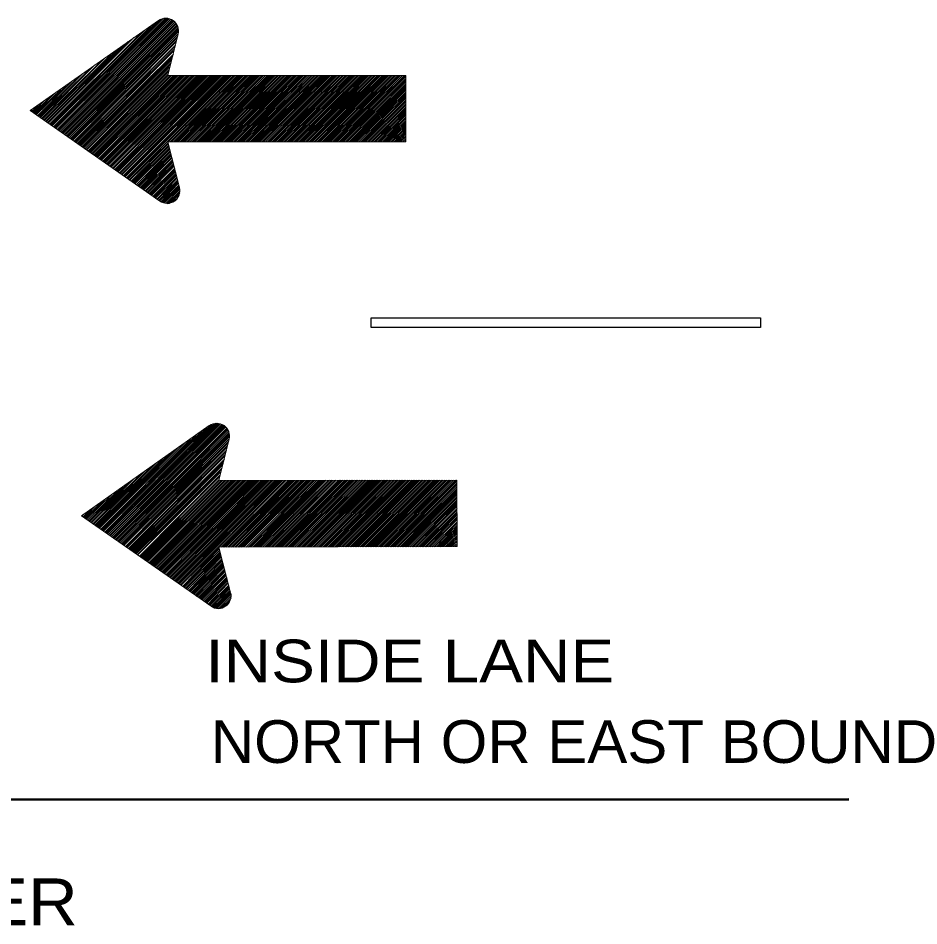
# Model space of a CAD drawing. Extents: x -364 to 1202, y -163 to 406.
# Drawn here: x -16 to 112.8, y 133.3 to 263.1 of the extents above; entities that cross this region are included whole.
import ezdxf
from ezdxf.enums import TextEntityAlignment as Align

# ---------------------------------------------------------------- set-up
doc = ezdxf.new("R2010")
doc.units = 0
doc.header["$LTSCALE"] = 1.8
doc.layers.add('1', color=7, linetype='Continuous', lineweight=13)
doc.layers.add('2', color=7, linetype='Continuous', lineweight=13)

msp = doc.modelspace()

# ---------------------------------------------------------------- linework, layer by layer
at = {"layer": '1', "lineweight": 53}
msp.add_line((-301.351, 151.181), (102.735, 151.461), dxfattribs=at)
at = {"layer": '1', "lineweight": 25}
msp.add_lwpolyline([(34.451, 220.244), (90.103, 220.244), (90.103, 218.854), (34.451, 218.854)], close=True, dxfattribs=at)
at = {"layer": '2'}
for p, q in [((-14.269, 249.892), (4.052, 262.738)), ((-11.096, 247.719), (3.779, 262.52)), ((-10.924, 247.547), (4.382, 262.913)), ((-10.758, 247.498), (4.718, 263.021)), ((-10.642, 247.383), (5.044, 263.074)), ((-10.54, 247.34), (5.273, 263.074)), ((-10.369, 247.214), (5.445, 263.021)), ((-10.26, 247.055), (5.658, 263.021)), ((-10.133, 246.999), (5.828, 262.913)), ((-9.986, 246.883), (6, 262.853)), ((-9.806, 246.776), (6.158, 262.805)), ((-9.702, 246.662), (6.271, 262.637)), ((-9.53, 246.662), (6.394, 262.52)), ((-9.368, 246.503), (6.555, 262.353)), ((-9.194, 246.446), (6.604, 262.242)), ((-9.084, 246.275), (6.713, 262.127)), ((-11.482, 247.996), (1.38, 260.8)), ((-11.37, 247.83), (2.157, 261.408)), ((-11.25, 247.776), (2.985, 261.956)), ((-8.975, 246.163), (6.78, 261.956)), ((-8.87, 246.107), (6.885, 261.742)), ((-8.697, 245.99), (6.885, 261.58)), ((-8.525, 245.881), (6.885, 261.362)), ((-8.413, 245.77), (6.885, 261.129)), ((-8.254, 245.711), (6.885, 260.85)), ((-11.813, 248.168), (-0.292, 259.735)), ((-11.653, 248.11), (0.543, 260.294)), ((-8.142, 245.664), (6.837, 260.518)), ((-7.976, 245.485), (6.713, 260.242)), ((-7.859, 245.383), (6.662, 259.898)), ((-7.697, 245.326), (6.555, 259.624)), ((-12.081, 248.325), (-1.856, 258.576)), ((-11.979, 248.277), (-1.075, 259.135)), ((-7.519, 245.217), (6.495, 259.24)), ((-7.415, 245.11), (6.394, 259.024)), ((-7.306, 244.99), (6.329, 258.628)), ((-7.131, 244.939), (6.217, 258.344)), ((-12.316, 248.563), (-3.519, 257.459)), ((-12.209, 248.44), (-2.686, 257.954)), ((-7.03, 244.831), (6.217, 257.954)), ((-6.859, 244.72), (6.11, 257.673)), ((-6.749, 244.599), (6, 257.348)), ((-6.644, 244.49), (5.932, 257.075)), ((-12.815, 248.883), (-5.855, 255.733)), ((-12.588, 248.769), (-5.083, 256.342)), ((-12.478, 248.668), (-4.246, 256.851)), ((-6.416, 244.436), (5.828, 256.677)), ((-6.297, 244.327), (5.729, 256.393)), ((-6.189, 244.263), (5.658, 256.067)), ((-5.968, 244.105), (5.602, 255.733)), ((-13.043, 249.054), (-7.519, 254.567)), ((-12.872, 249.007), (-6.749, 255.17)), ((-5.855, 244.043), (5.557, 255.454)), ((-5.743, 243.936), (5.445, 255.066)), ((-5.634, 243.833), (5.445, 254.899)), ((-5.465, 243.72), (5.729, 254.899)), ((-5.298, 243.661), (5.932, 254.899)), ((-5.196, 243.548), (6.217, 254.899)), ((-5.083, 243.437), (6.394, 254.899)), ((-4.911, 243.377), (6.662, 254.899)), ((-4.804, 243.266), (6.885, 254.899)), ((-4.632, 243.163), (7.159, 254.899)), ((-4.461, 243.039), (7.396, 254.899)), ((-4.349, 242.927), (7.663, 254.899)), ((-4.177, 242.88), (7.828, 254.899)), ((-4.076, 242.766), (8.105, 254.899)), ((-3.905, 242.644), (8.34, 254.899)), ((-3.802, 242.541), (8.555, 254.899)), ((-3.631, 242.436), (8.839, 254.899)), ((-3.519, 242.375), (9.055, 254.899)), ((-3.348, 242.27), (9.282, 254.899)), ((-3.24, 242.153), (9.556, 254.899)), ((-3.075, 242.097), (9.777, 254.899)), ((-2.906, 241.988), (10.002, 254.899)), ((-2.792, 241.883), (10.283, 254.899)), ((-2.686, 241.772), (10.504, 254.899)), ((-2.512, 241.646), (10.729, 254.899)), ((-2.347, 241.602), (10.955, 254.899)), ((-2.187, 241.434), (11.168, 254.899)), ((-2.076, 241.324), (11.442, 254.899)), ((-1.955, 241.258), (11.68, 254.899)), ((-1.856, 241.208), (11.952, 254.899)), ((-1.685, 241.091), (12.164, 254.899)), ((-1.515, 240.99), (12.396, 254.899)), ((-1.402, 240.88), (12.62, 254.899)), ((-1.232, 240.765), (12.896, 254.899)), ((-1.126, 240.708), (13.12, 254.899)), ((-0.958, 240.596), (13.39, 254.899)), ((-0.791, 240.49), (13.618, 254.899)), ((-0.682, 240.379), (13.841, 254.899)), ((-0.522, 240.262), (14.068, 254.899)), ((-0.398, 240.21), (14.285, 254.899)), ((-0.292, 240.093), (14.506, 254.899)), ((-0.125, 239.98), (14.787, 254.899)), ((5.445, 245.383), (15.006, 254.899)), ((5.729, 245.383), (15.289, 254.899)), ((5.932, 245.383), (15.504, 254.899)), ((6.217, 245.383), (15.741, 254.899)), ((6.394, 245.383), (15.961, 254.899)), ((6.662, 245.383), (16.231, 254.899)), ((6.885, 245.383), (16.515, 254.899)), ((7.159, 245.383), (16.681, 254.899)), ((7.396, 245.383), (16.9, 254.899)), ((7.663, 245.383), (17.185, 254.899)), ((7.828, 245.383), (17.407, 254.899)), ((8.105, 245.383), (17.627, 254.899)), ((8.276, 245.383), (17.906, 254.899)), ((8.555, 245.383), (18.119, 254.899)), ((8.839, 245.383), (18.345, 254.899)), ((8.999, 245.383), (18.573, 254.899)), ((9.282, 245.383), (18.846, 254.899)), ((9.556, 245.383), (19.076, 254.899)), ((9.777, 245.383), (19.353, 254.899)), ((10.002, 245.383), (19.638, 254.899)), ((10.283, 245.383), (19.853, 254.899)), ((10.504, 245.383), (20.071, 254.899)), ((10.729, 245.383), (20.299, 254.899)), ((10.955, 245.383), (20.514, 254.899)), ((11.168, 245.383), (20.747, 254.899)), ((11.398, 245.383), (21.029, 254.899)), ((11.68, 245.383), (21.236, 254.899)), ((11.952, 245.383), (21.52, 254.899)), ((12.164, 245.383), (21.689, 254.899)), ((12.396, 245.383), (21.97, 254.899)), ((12.62, 245.383), (22.187, 254.899)), ((12.896, 245.383), (22.47, 254.899)), ((13.12, 245.383), (22.698, 254.899)), ((13.39, 245.383), (22.912, 254.899)), ((13.618, 245.383), (23.125, 254.899)), ((13.841, 245.383), (23.408, 254.899)), ((14.068, 245.383), (23.644, 254.899)), ((14.285, 245.383), (23.852, 254.899)), ((14.506, 245.383), (24.136, 254.899)), ((14.787, 245.383), (24.362, 254.899)), ((15.006, 245.383), (24.583, 254.899)), ((15.289, 245.383), (24.803, 254.899)), ((15.504, 245.383), (25.074, 254.899)), ((15.741, 245.383), (25.311, 254.899)), ((15.961, 245.383), (25.585, 254.899)), ((16.231, 245.383), (25.87, 254.899)), ((16.515, 245.383), (26.031, 254.899)), ((16.681, 245.383), (26.307, 254.899)), ((16.9, 245.383), (26.466, 254.899)), ((17.185, 245.383), (26.745, 254.899)), ((17.407, 245.383), (26.976, 254.899)), ((17.627, 245.383), (27.257, 254.899)), ((17.906, 245.383), (27.472, 254.899)), ((18.119, 245.383), (27.703, 254.899)), ((18.345, 245.383), (27.921, 254.899)), ((18.573, 245.383), (28.199, 254.899)), ((18.846, 245.383), (28.42, 254.899)), ((19.076, 245.383), (28.649, 254.899)), ((19.353, 245.383), (28.932, 254.899)), ((19.638, 245.383), (29.146, 254.899)), ((19.853, 245.383), (29.375, 254.899)), ((20.015, 245.383), (29.588, 254.899)), ((20.299, 245.383), (29.873, 254.899)), ((20.514, 245.383), (30.089, 254.899)), ((20.747, 245.383), (30.374, 254.899)), ((21.029, 245.383), (30.531, 254.899)), ((21.236, 245.383), (30.81, 254.899)), ((21.46, 245.383), (31.041, 254.899)), ((21.689, 245.383), (31.314, 254.899)), ((21.97, 245.383), (31.538, 254.899)), ((22.187, 245.383), (31.759, 254.899)), ((22.47, 245.383), (31.988, 254.899)), ((22.627, 245.383), (32.203, 254.899)), ((22.912, 245.383), (32.487, 254.899)), ((23.125, 245.383), (32.711, 254.899)), ((23.408, 245.383), (32.995, 254.899)), ((23.644, 245.383), (33.214, 254.899)), ((23.852, 245.383), (33.486, 254.899)), ((24.136, 245.383), (33.694, 254.899)), ((24.362, 245.383), (33.93, 254.899)), ((24.583, 245.383), (34.152, 254.899)), ((24.803, 245.383), (34.425, 254.899)), ((25.074, 245.383), (34.604, 254.899)), ((25.311, 245.383), (34.879, 254.899)), ((25.585, 245.383), (35.09, 254.899)), ((25.807, 245.383), (35.374, 254.899)), ((26.031, 245.383), (35.545, 254.899)), ((26.307, 245.383), (35.817, 254.899)), ((26.466, 245.383), (36.103, 254.899)), ((26.745, 245.383), (36.271, 254.899)), ((26.976, 245.383), (36.536, 254.899)), ((27.19, 245.383), (36.767, 254.899)), ((27.472, 245.383), (36.995, 254.899)), ((27.703, 245.383), (37.267, 254.899)), ((27.921, 245.383), (37.49, 254.899)), ((28.199, 245.383), (37.763, 254.899)), ((28.42, 245.383), (37.999, 254.899)), ((28.649, 245.383), (38.276, 254.899)), ((28.932, 245.383), (38.433, 254.899)), ((29.146, 245.383), (38.66, 254.899)), ((29.375, 245.383), (38.944, 254.899)), ((29.588, 245.383), (39.219, 254.899)), ((29.873, 245.383), (39.442, 254.899)), ((30.089, 245.383), (39.442, 254.724)), ((30.313, 245.383), (39.442, 254.452)), ((-13.368, 249.286), (-9.084, 253.459)), ((-13.201, 249.162), (-8.305, 254.012)), ((30.531, 245.383), (39.442, 254.226)), ((30.81, 245.383), (39.442, 253.957)), ((31.041, 245.383), (39.442, 253.67)), ((31.314, 245.383), (39.442, 253.501)), ((31.538, 245.383), (39.442, 253.284)), ((31.759, 245.383), (39.442, 253.004)), ((-13.755, 249.565), (-11.527, 251.723)), ((-13.651, 249.436), (-10.758, 252.347)), ((-13.541, 249.393), (-9.917, 252.898)), ((31.988, 245.383), (39.442, 252.783)), ((32.203, 245.383), (39.442, 252.5)), ((32.431, 245.383), (39.442, 252.276)), ((32.711, 245.383), (39.442, 252.006)), ((32.995, 245.383), (39.442, 251.788)), ((-14.037, 249.72), (-13.145, 250.618)), ((-13.878, 249.663), (-12.316, 251.227)), ((33.214, 245.383), (39.442, 251.618)), ((33.486, 245.383), (39.442, 251.341)), ((33.65, 245.383), (39.442, 251.112)), ((33.93, 245.383), (39.442, 250.828)), ((34.152, 245.383), (39.442, 250.618)), ((4.275, 236.917), (-14.269, 249.892)), ((-14.155, 249.837), (-13.982, 250.056)), ((34.425, 245.383), (39.442, 250.339)), ((34.604, 245.383), (39.442, 250.12)), ((34.879, 245.383), (39.442, 249.892)), ((35.09, 245.383), (39.442, 249.663)), ((35.374, 245.383), (39.442, 249.393)), ((35.545, 245.383), (39.442, 249.231)), ((35.817, 245.383), (39.442, 248.947)), ((36.103, 245.383), (39.442, 248.723)), ((36.271, 245.383), (39.442, 248.44)), ((36.536, 245.383), (39.442, 248.214)), ((36.767, 245.383), (39.442, 247.996)), ((36.995, 245.383), (39.442, 247.719)), ((37.267, 245.383), (39.442, 247.498)), ((37.49, 245.383), (39.442, 247.276)), ((37.763, 245.383), (39.442, 246.999)), ((37.999, 245.383), (39.442, 246.776)), ((38.217, 245.383), (39.442, 246.549)), ((-0.011, 239.932), (5.383, 245.217)), ((38.433, 245.383), (39.442, 246.275)), ((38.66, 245.383), (39.442, 246.107)), ((38.944, 245.383), (39.442, 245.822)), ((39.219, 245.383), (39.442, 245.612)), ((39.391, 245.383), (39.442, 245.383)), ((0.155, 239.76), (5.445, 245.11)), ((0.26, 239.658), (5.498, 244.882)), ((0.433, 239.595), (5.557, 244.72)), ((0.543, 239.483), (5.602, 244.49)), ((0.71, 239.425), (5.658, 244.327)), ((0.869, 239.262), (5.729, 244.105)), ((1.043, 239.15), (5.729, 243.936)), ((1.153, 239.092), (5.828, 243.72)), ((1.27, 238.982), (5.828, 243.548)), ((1.428, 238.865), (5.874, 243.377)), ((1.553, 238.822), (5.932, 243.163)), ((1.698, 238.715), (5.932, 242.997)), ((1.826, 238.65), (6.051, 242.823)), ((1.982, 238.535), (6.11, 242.644)), ((2.097, 238.367), (6.11, 242.436)), ((2.261, 238.307), (6.217, 242.27)), ((2.428, 238.204), (6.217, 242.043)), ((2.543, 238.094), (6.271, 241.883)), ((2.661, 237.977), (6.394, 241.646)), ((2.818, 237.933), (6.394, 241.49)), ((2.985, 237.869), (6.439, 241.324)), ((3.089, 237.707), (6.495, 241.091)), ((3.27, 237.599), (6.555, 240.88)), ((3.374, 237.534), (6.555, 240.708)), ((3.495, 237.425), (6.604, 240.546)), ((3.601, 237.316), (6.662, 240.314)), ((3.82, 237.203), (6.713, 240.21)), ((3.933, 237.15), (6.78, 239.932)), ((4.103, 237.044), (6.837, 239.76)), ((4.207, 236.917), (6.885, 239.595)), ((4.382, 236.816), (6.885, 239.425)), ((4.539, 236.77), (6.992, 239.199)), ((4.718, 236.705), (7.047, 239.041)), ((4.885, 236.641), (7.047, 238.822)), ((5.104, 236.59), (7.118, 238.65)), ((5.328, 236.533), (7.118, 238.367)), ((5.602, 236.59), (7.118, 238.094)), ((5.932, 236.705), (6.992, 237.813)), ((6.439, 236.975), (6.713, 237.26)), ((-3.618, 189.618), (11.652, 205.007)), ((-3.457, 189.565), (11.987, 205.112)), ((-3.342, 189.446), (12.309, 205.176)), ((-3.235, 189.402), (12.548, 205.176)), ((-3.066, 189.278), (12.71, 205.112)), ((-2.956, 189.119), (12.932, 205.112)), ((-2.836, 189.068), (13.104, 205.007)), ((-6.965, 191.95), (11.328, 204.84)), ((-3.949, 189.832), (10.261, 204.056)), ((-3.793, 189.775), (11.046, 204.611)), ((-2.682, 188.947), (13.276, 204.954)), ((-2.504, 188.854), (13.43, 204.894)), ((-2.4, 188.727), (13.547, 204.738)), ((-2.222, 188.727), (13.66, 204.616)), ((-2.069, 188.568), (13.833, 204.452)), ((-1.889, 188.505), (13.886, 204.34)), ((-1.778, 188.336), (13.995, 204.217)), ((-1.671, 188.222), (14.059, 204.063)), ((-1.565, 188.174), (14.166, 203.847)), ((-4.186, 190.06), (8.658, 202.887)), ((-4.065, 189.9), (9.432, 203.494)), ((-1.392, 188.056), (14.166, 203.672)), ((-1.218, 187.956), (14.166, 203.455)), ((-1.108, 187.846), (14.166, 203.22)), ((-0.947, 187.787), (14.166, 202.944)), ((-0.837, 187.73), (14.113, 202.624)), ((-4.677, 190.333), (6.201, 201.214)), ((-4.505, 190.233), (6.992, 201.823)), ((-4.349, 190.169), (7.818, 202.381)), ((-0.665, 187.572), (13.995, 202.34)), ((-0.554, 187.457), (13.943, 201.998)), ((-0.391, 187.4), (13.833, 201.734)), ((-0.217, 187.287), (13.776, 201.329)), ((-0.107, 187.182), (13.669, 201.114)), ((-4.911, 190.511), (4.597, 200.032)), ((-4.785, 190.401), (5.43, 200.656)), ((-0.002, 187.062), (13.605, 200.723)), ((0.174, 187.003), (13.502, 200.443)), ((0.278, 186.901), (13.502, 200.053)), ((-5.185, 190.732), (3.039, 198.925)), ((-5.015, 190.616), (3.764, 199.534)), ((0.443, 186.79), (13.39, 199.78)), ((0.562, 186.668), (13.287, 199.442)), ((0.668, 186.566), (13.216, 199.165)), ((0.886, 186.505), (13.108, 198.768)), ((-5.569, 191.056), (0.543, 197.246)), ((-5.515, 190.95), (1.433, 197.805)), ((-5.287, 190.833), (2.209, 198.427)), ((1.008, 186.391), (13.012, 198.498)), ((1.12, 186.347), (12.948, 198.162)), ((1.342, 186.181), (12.888, 197.823)), ((1.452, 186.107), (12.843, 197.55)), ((-5.905, 191.23), (-1.019, 196.085)), ((-5.748, 191.115), (-0.236, 196.641)), ((1.562, 186), (12.732, 197.154)), ((1.669, 185.901), (12.732, 196.991)), ((1.846, 185.799), (13.013, 196.991)), ((2.019, 185.736), (13.222, 196.991)), ((2.11, 185.622), (13.507, 196.991)), ((2.227, 185.513), (13.677, 196.993)), ((2.399, 185.457), (13.954, 196.993)), ((2.506, 185.352), (14.171, 196.993)), ((2.675, 185.239), (14.454, 196.993)), ((2.848, 185.111), (14.684, 196.993)), ((2.955, 185.013), (14.949, 196.993)), ((3.134, 184.955), (15.117, 196.993)), ((3.24, 184.843), (15.393, 196.993)), ((3.402, 184.732), (15.62, 196.993)), ((3.512, 184.622), (15.835, 196.993)), ((3.688, 184.517), (16.122, 196.993)), ((3.794, 184.455), (16.343, 197.005)), ((3.963, 184.345), (16.57, 197.005)), ((4.067, 184.237), (16.853, 197.005)), ((4.239, 184.179), (17.064, 196.993)), ((4.403, 184.064), (17.296, 196.993)), ((4.52, 183.954), (17.57, 196.993)), ((4.625, 183.844), (17.791, 197.005)), ((4.794, 183.736), (18.013, 197.005)), ((4.964, 183.69), (18.241, 197.005)), ((5.132, 183.511), (18.451, 197.008)), ((5.241, 183.406), (18.733, 197.005)), ((5.359, 183.349), (18.963, 197.008)), ((5.464, 183.294), (19.241, 197.008)), ((5.627, 183.173), (19.452, 197.005)), ((5.798, 183.065), (19.683, 197.005)), ((5.91, 182.953), (19.906, 197.005)), ((6.082, 182.846), (20.187, 197.005)), ((6.194, 182.796), (20.406, 197.008)), ((6.355, 182.673), (20.678, 197.008)), ((6.515, 182.57), (20.916, 197.008)), ((6.626, 182.468), (21.128, 197.008)), ((6.794, 182.339), (21.36, 197.008)), ((6.918, 182.297), (21.572, 197.008)), ((7.024, 182.183), (21.791, 197.008)), ((7.193, 182.063), (22.07, 197.008)), ((12.751, 187.487), (22.29, 197.008)), ((13.034, 187.483), (22.58, 197.008)), ((13.241, 187.483), (22.791, 197.008)), ((13.525, 187.487), (23.028, 197.008)), ((13.697, 187.483), (23.249, 197.008)), ((13.968, 187.483), (23.519, 197.008)), ((14.187, 187.487), (23.803, 197.008)), ((14.468, 187.487), (23.972, 197.008)), ((14.699, 187.487), (24.188, 197.008)), ((14.968, 187.487), (24.473, 197.008)), ((15.132, 187.483), (24.69, 197.008)), ((15.411, 187.487), (24.916, 197.008)), ((15.587, 187.487), (25.2, 197.008)), ((15.859, 187.487), (25.41, 197.015)), ((16.143, 187.49), (25.636, 197.015)), ((16.303, 187.49), (25.864, 197.008)), ((16.585, 187.487), (26.138, 197.015)), ((16.867, 187.487), (26.367, 197.008)), ((17.082, 187.49), (26.643, 197.015)), ((17.309, 187.49), (26.92, 197.015)), ((17.585, 187.49), (27.141, 197.015)), ((17.809, 187.49), (27.356, 197.015)), ((18.031, 187.49), (27.587, 197.015)), ((18.258, 187.49), (27.801, 197.015)), ((18.472, 187.49), (28.031, 197.026)), ((18.706, 187.49), (28.314, 197.015)), ((18.986, 187.49), (28.52, 197.026)), ((19.263, 187.49), (28.809, 197.026)), ((19.47, 187.49), (28.978, 197.015)), ((19.7, 187.502), (29.251, 197.015)), ((19.926, 187.502), (29.478, 197.026)), ((20.207, 187.502), (29.757, 197.015)), ((20.425, 187.502), (29.984, 197.026)), ((20.696, 187.502), (30.2, 197.026)), ((20.924, 187.502), (30.418, 197.026)), ((21.146, 187.502), (30.695, 197.026)), ((21.371, 187.502), (30.934, 197.026)), ((21.59, 187.502), (31.139, 197.026)), ((21.811, 187.503), (31.422, 197.026)), ((22.088, 187.502), (31.648, 197.026)), ((22.312, 187.503), (31.866, 197.026)), ((22.594, 187.503), (32.092, 197.026)), ((22.809, 187.503), (32.361, 197.026)), ((23.048, 187.502), (32.599, 197.026)), ((23.267, 187.503), (32.874, 197.026)), ((23.536, 187.502), (33.158, 197.026)), ((23.821, 187.503), (33.315, 197.026)), ((23.989, 187.503), (33.598, 197.026)), ((24.203, 187.503), (33.758, 197.026)), ((24.49, 187.503), (34.036, 197.026)), ((24.711, 187.505), (34.26, 197.026)), ((24.931, 187.503), (34.539, 197.026)), ((25.222, 187.505), (34.753, 197.026)), ((25.428, 187.503), (34.99, 197.034)), ((25.654, 187.503), (35.214, 197.034)), ((25.88, 187.505), (35.487, 197.034)), ((26.155, 187.505), (35.705, 197.034)), ((26.385, 187.505), (35.936, 197.034)), ((26.657, 187.505), (36.216, 197.034)), ((26.941, 187.505), (36.435, 197.034)), ((27.157, 187.505), (36.662, 197.034)), ((27.318, 187.505), (36.878, 197.034)), ((27.603, 187.505), (37.161, 197.034)), ((27.819, 187.505), (37.376, 197.034)), ((28.052, 187.505), (37.659, 197.034)), ((28.336, 187.505), (37.818, 197.034)), ((28.542, 187.505), (38.101, 197.04)), ((28.767, 187.512), (38.327, 197.04)), ((28.996, 187.512), (38.6, 197.04)), ((29.273, 187.512), (38.824, 197.034)), ((29.495, 187.512), (39.044, 197.04)), ((29.771, 187.512), (39.277, 197.04)), ((29.931, 187.512), (39.49, 197.04)), ((30.215, 187.512), (39.775, 197.04)), ((30.429, 187.512), (39.996, 197.04)), ((30.713, 187.512), (40.278, 197.04)), ((30.951, 187.512), (40.5, 197.049)), ((31.167, 187.512), (40.77, 197.049)), ((31.451, 187.512), (40.977, 197.049)), ((31.668, 187.521), (41.218, 197.04)), ((31.886, 187.521), (41.439, 197.04)), ((32.11, 187.512), (41.719, 197.04)), ((32.378, 187.521), (41.898, 197.049)), ((32.615, 187.512), (42.166, 197.049)), ((32.89, 187.521), (42.378, 197.049)), ((33.112, 187.521), (42.662, 197.049)), ((33.338, 187.521), (42.836, 197.049)), ((33.613, 187.521), (43.107, 197.049)), ((33.777, 187.527), (43.391, 197.05)), ((34.049, 187.521), (43.563, 197.049)), ((34.28, 187.527), (43.829, 197.049)), ((34.492, 187.521), (44.054, 197.05)), ((34.775, 187.527), (44.281, 197.05)), ((35.004, 187.521), (44.562, 197.05)), ((35.226, 187.521), (44.781, 197.05)), ((35.504, 187.521), (45.056, 197.05)), ((35.724, 187.527), (45.288, 197.05)), ((35.954, 187.527), (45.564, 197.05)), ((36.235, 187.527), (45.72, 197.05)), ((36.449, 187.527), (45.947, 197.05)), ((36.681, 187.527), (46.231, 197.05)), ((36.891, 187.527), (46.504, 197.055)), ((37.176, 187.528), (46.725, 197.05)), ((37.39, 187.527), (46.73, 196.882)), ((37.618, 187.527), (46.73, 196.607)), ((37.844, 187.528), (46.73, 196.386)), ((38.116, 187.527), (46.73, 196.105)), ((-6.238, 191.45), (-2.63, 194.968)), ((-6.076, 191.344), (-1.8, 195.521)), ((38.344, 187.528), (46.73, 195.825)), ((38.618, 187.528), (46.73, 195.661)), ((38.843, 187.528), (46.73, 195.434)), ((39.062, 187.528), (46.73, 195.166)), ((39.289, 187.535), (46.73, 194.934)), ((39.506, 187.528), (46.73, 194.663)), ((-6.458, 191.62), (-4.233, 193.793)), ((-6.349, 191.497), (-3.465, 194.412)), ((39.733, 187.528), (46.737, 194.45)), ((40.016, 187.528), (46.737, 194.168)), ((40.299, 187.535), (46.737, 193.949)), ((40.517, 187.528), (46.737, 193.775)), ((40.791, 187.528), (46.737, 193.497)), ((-6.859, 191.894), (-6.687, 192.121)), ((-6.737, 191.775), (-5.855, 192.677)), ((-6.583, 191.73), (-5.019, 193.286)), ((40.956, 187.535), (46.737, 193.274)), ((41.238, 187.535), (46.744, 192.989)), ((41.456, 187.535), (46.737, 192.776)), ((41.734, 187.535), (46.744, 192.494)), ((41.911, 187.535), (46.737, 192.277)), ((42.184, 187.535), (46.737, 192.039)), ((11.596, 179.008), (-6.965, 191.95)), ((42.394, 187.535), (46.744, 191.82)), ((42.679, 187.535), (46.744, 191.541)), ((42.854, 187.535), (46.737, 191.382)), ((43.122, 187.535), (46.744, 191.097)), ((43.406, 187.535), (46.744, 190.882)), ((43.573, 187.545), (46.744, 190.597)), ((43.855, 187.545), (46.745, 190.368)), ((44.081, 187.545), (46.744, 190.154)), ((44.299, 187.535), (46.744, 189.874)), ((44.576, 187.545), (46.744, 189.65)), ((44.798, 187.545), (46.744, 189.431)), ((45.074, 187.545), (46.744, 189.155)), ((45.304, 187.545), (46.745, 188.942)), ((45.521, 187.545), (46.745, 188.709)), ((45.735, 187.545), (46.745, 188.43)), ((45.964, 187.546), (46.745, 188.267)), ((7.308, 182.015), (12.692, 187.312)), ((7.475, 181.844), (12.75, 187.203)), ((7.577, 181.735), (12.807, 186.976)), ((46.248, 187.546), (46.744, 187.987)), ((46.527, 187.545), (46.745, 187.772)), ((46.699, 187.545), (46.745, 187.546)), ((7.75, 181.683), (12.862, 186.81)), ((7.86, 181.574), (12.911, 186.594)), ((8.028, 181.515), (12.965, 186.419)), ((8.183, 181.347), (13.034, 186.204)), ((8.356, 181.237), (13.034, 186.026)), ((8.467, 181.18), (13.142, 185.817)), ((8.59, 181.073), (13.135, 185.639)), ((8.75, 180.953), (13.188, 185.48)), ((8.866, 180.905), (13.245, 185.255)), ((9.013, 180.796), (13.245, 185.09)), ((9.148, 180.736), (13.365, 184.926)), ((9.3, 180.625), (13.421, 184.749)), ((9.421, 180.457), (13.421, 184.535)), ((9.577, 180.397), (13.529, 184.361)), ((9.747, 180.293), (13.529, 184.136)), ((9.86, 180.182), (13.589, 183.976)), ((9.979, 180.069), (13.705, 183.748)), ((10.133, 180.014), (13.705, 183.58)), ((10.31, 179.973), (13.744, 183.422)), ((10.41, 179.797), (13.814, 183.183)), ((10.592, 179.689), (13.874, 182.973)), ((10.702, 179.624), (13.874, 182.816)), ((10.81, 179.517), (13.921, 182.637)), ((10.921, 179.406), (13.976, 182.412)), ((11.134, 179.287), (14.033, 182.316)), ((11.256, 179.24), (14.097, 182.021)), ((11.423, 179.135), (14.152, 181.859)), ((11.528, 179), (14.199, 181.693)), ((11.704, 178.907), (14.199, 181.523)), ((11.865, 178.86), (14.308, 181.305)), ((12.038, 178.801), (14.368, 181.132)), ((12.211, 178.733), (14.368, 180.911)), ((12.423, 178.68), (14.434, 180.751)), ((12.647, 178.632), (14.438, 180.468)), ((12.924, 178.68), (14.438, 180.192)), ((13.26, 178.801), (14.311, 179.908)), ((13.757, 179.074), (14.041, 179.36))]:
    msp.add_line(p, q, dxfattribs=at)
for points in [[(6.885, 260.8), (5.383, 254.899), (39.442, 254.899), (39.442, 245.383), (5.383, 245.383), (7.047, 238.865)], [(14.166, 202.892), (12.677, 196.993), (46.725, 197.05), (46.745, 187.546), (12.696, 187.483), (14.369, 180.955)]]:
    msp.add_lwpolyline(points, dxfattribs=at)
for centre, start, end in [((5.122, 261.263), 345.49851, 125.13712), ((5.304, 238.404), 234.98548, 14.71405), ((12.401, 203.36), 345.60513, 125.24374), ((12.626, 180.502), 235.09209, 14.82067)]:
    msp.add_arc(centre, 1.815, start, end, dxfattribs=at)

# ---------------------------------------------------------------- texts
at = {"layer": '1'}
for s, width, p in [('INSIDE LANE', 1.15, (10.775, 168.142)), ('NORTH OR EAST BOUND', 1.05, (11.544, 156.623))]:
    msp.add_text(s, height=6.106, dxfattribs=dict(at, width=width)).set_placement(p)
at = {"layer": '1', "width": 1.1}
msp.add_text('INSIDE SHOULDER', height=6.678, dxfattribs=at).set_placement((-52.505, 133.434), align=Align.CENTER)

doc.saveas('drawing.dxf')
